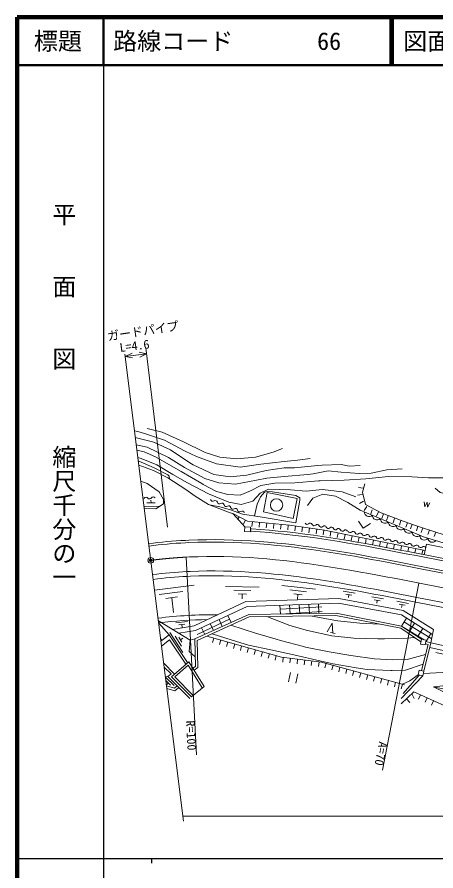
# Model space of a CAD drawing. Units: millimetres, scale not verified. Extents: x 40000 to 680000, y 20000 to 380000.
# Drawn here: x 40000 to 127190, y 202409 to 380000 of the extents above; entities that cross this region are included whole.
import ezdxf
from ezdxf.enums import TextEntityAlignment as Align

# ---------------------------------------------------------------- set-up
doc = ezdxf.new("R2010")
doc.units = ezdxf.units.MM
doc.header["$LTSCALE"] = 1000
doc.header["$PDMODE"] = 32
doc.header["$PDSIZE"] = 500
doc.linetypes.add('CHAIN', pattern=[18.5, 12, -1.5, 3.5, -1.5])
for name, color, linetype, lineweight in [('M-BGD', 7, 'Continuous', 13), ('M-BMK', 2, 'CHAIN', 13), ('M-STR-HTXT', 7, 'Continuous', 13), ('M-STR-STRC', 7, 'Continuous', 13), ('M-TTL', 2, 'Continuous', 140), ('M-TTL-BAND', 7, 'Continuous', 25), ('M-TTL-LINE', 7, 'Continuous', 50), ('M-TTL-TXT', 7, 'Continuous', 13)]:
    doc.layers.add(name, color=color, linetype=linetype, lineweight=lineweight)
doc.layers.add('M-OTRS', color=6, linetype='Continuous')
doc.styles.add('@ＭＳ ゴシック', font='')
doc.styles.add('ＭＳ ゴシック', font='')
doc.styles.get('@ＭＳ ゴシック').set_extended_font_data('@MS Gothic')
doc.styles.get('ＭＳ ゴシック').set_extended_font_data('MS Gothic')

msp = doc.modelspace()

# ---------------------------------------------------------------- linework, layer by layer
at = {"layer": 'M-BGD'}
for p, q in [((74652, 212783), (62438, 309892)), ((91521, 281176), (90646, 280184)), ((92061, 281093), (91300, 277072)), ((92033, 281333), (91521, 281176)), ((93145, 281270), (92033, 281333)), ((98272, 279867), (92061, 281093)), ((98038, 280497), (93145, 281270)), ((111850, 280679), (110859, 280544)), ((112027, 282002), (111039, 282156)), ((68761, 278993), (67012, 278960)), ((67886, 278976), (67876, 279548)), ((90646, 280184), (89973, 278671)), ((97504, 275692), (98272, 279867)), ((98888, 279508), (98030, 274801)), ((98867, 279990), (98038, 280497)), ((98888, 279508), (98867, 279990)), ((112140, 279325), (111269, 278834)), ((124768, 279197), (124859, 278157)), ((124859, 278157), (125357, 279075)), ((125357, 279075), (125447, 278035)), ((125447, 278035), (125943, 278953)), ((69650, 278259), (66424, 278199)), ((66479, 277766), (68868, 277711)), ((89973, 278671), (89451, 276264)), ((91300, 277072), (97504, 275692)), ((111452, 277436), (124615, 271918)), ((112816, 278197), (112223, 277392)), ((113902, 277508), (113673, 276697)), ((115224, 277093), (114836, 276171)), ((84888, 276751), (87418, 274002)), ((84888, 276751), (87952, 275125)), ((84888, 276751), (87952, 275125)), ((86213, 276048), (86030, 275703)), ((87538, 275345), (87069, 274461)), ((90628, 276046), (98030, 274801)), ((116281, 276651), (115895, 275729)), ((117252, 276244), (116892, 275312)), ((118596, 275733), (118268, 274789)), ((119896, 275287), (119585, 274336)), ((87363, 273004), (87418, 274002)), ((87418, 274002), (88616, 273935)), ((87952, 275125), (96723, 274291)), ((87952, 275125), (96723, 274291)), ((88561, 272937), (88616, 273935)), ((88979, 275027), (88884, 274032)), ((90472, 274885), (90377, 273890)), ((91965, 274743), (91871, 273748)), ((93459, 274601), (93364, 273606)), ((94952, 274459), (94857, 273464)), ((96445, 274317), (96350, 273322)), ((96723, 274291), (103979, 273280)), ((96723, 274291), (103979, 273280)), ((97932, 274122), (97794, 273132)), ((99418, 273915), (99280, 272925)), ((100903, 273708), (100765, 272718)), ((102389, 273501), (102251, 272511)), ((111090, 275153), (112060, 273676)), ((113538, 274646), (112060, 273676)), ((121255, 274841), (120942, 273891)), ((122244, 274514), (121922, 273568)), ((123451, 274104), (123132, 273156)), ((124454, 273767), (124140, 272817)), ((87363, 273004), (88561, 272937)), ((103875, 273294), (103737, 272304)), ((103979, 273280), (124945, 269056)), ((103979, 273280), (124945, 269056)), ((105346, 273004), (105149, 272024)), ((106817, 272708), (106619, 271728)), ((108287, 272412), (108090, 271431)), ((109758, 272115), (109560, 271135)), ((111228, 271819), (111031, 270839)), ((124615, 271918), (131595, 269718)), ((125827, 273315), (125521, 272363)), ((127138, 272896), (126838, 271942)), ((112699, 271523), (112501, 270543)), ((114169, 271227), (113971, 270246)), ((115639, 270930), (115442, 269950)), ((117110, 270634), (116912, 269654)), ((118580, 270338), (118391, 269396)), ((120051, 270042), (119864, 269114)), ((124770, 268160), (125208, 270400)), ((137787, 267815), (125208, 270400)), ((121521, 269746), (121337, 268829)), ((122992, 269449), (122809, 268543)), ((124462, 269153), (124281, 268255)), ((124832, 267638), (137277, 265206)), ((124928, 268129), (137373, 265697)), ((124448, 265675), (136078, 263403)), ((68615, 260783), (76889, 261852)), ((83405, 261598), (90403, 261441)), ((95134, 261808), (102092, 261045)), ((69579, 259899), (74538, 260540)), ((70947, 259068), (73426, 259388)), ((85138, 260809), (88637, 260730)), ((85996, 260039), (87745, 260000)), ((86871, 260020), (86849, 259033)), ((96792, 260871), (100271, 260490)), ((97580, 260030), (99320, 259840)), ((98450, 259935), (98342, 258954)), ((107898, 260563), (110366, 260160)), ((108435, 259969), (109668, 259767)), ((109052, 259868), (108956, 259281)), ((113822, 259420), (116284, 258990)), ((72186, 259228), (72579, 256190)), ((76838, 253367), (87653, 258420)), ((87653, 258420), (106969, 259095)), ((87892, 257427), (106894, 258092)), ((94836, 255846), (94731, 257667)), ((96838, 255879), (96730, 257736)), ((98839, 255911), (98730, 257806)), ((100841, 255944), (100729, 257876)), ((102842, 255976), (102728, 257946)), ((106894, 258092), (119990, 255657)), ((106969, 259095), (120362, 256605)), ((114351, 258820), (115583, 258605)), ((114967, 258713), (114865, 258127)), ((119017, 258519), (121468, 258026)), ((119532, 257906), (120757, 257659)), ((120144, 257782), (120027, 257200)), ((123010, 258315), (134640, 256042)), ((77002, 250660), (88218, 255739)), ((77134, 252402), (87892, 257427)), ((88218, 255739), (106397, 256034)), ((94770, 256844), (103470, 257346)), ((94836, 255846), (103541, 256349)), ((106397, 256034), (120056, 253350)), ((120362, 256605), (126682, 252603)), ((69418, 254397), (76065, 250386)), ((73022, 254032), (75509, 254290)), ((77485, 251555), (84236, 254747)), ((77510, 250341), (88330, 255240)), ((82717, 253248), (82034, 254691)), ((84539, 254073), (83846, 255538)), ((88330, 255240), (106352, 255533)), ((104581, 252130), (105574, 253967)), ((105574, 253967), (105756, 251887)), ((106352, 255533), (119860, 252879)), ((119990, 255657), (126476, 251550)), ((121061, 254979), (120056, 253350)), ((126303, 250667), (120532, 254231)), ((69479, 253916), (71637, 251499)), ((72315, 252649), (76838, 253367)), ((73643, 251847), (77134, 252402)), ((73695, 253599), (74939, 253728)), ((74317, 253664), (74378, 253072)), ((79072, 251597), (78410, 252998)), ((80895, 252422), (80222, 253845)), ((119860, 252879), (124060, 250051)), ((120056, 253350), (124164, 250584)), ((124707, 250478), (120056, 253350)), ((122751, 253909), (121716, 252232)), ((124441, 252838), (123376, 251114)), ((126682, 252603), (126143, 249849)), ((69876, 250752), (70076, 250504)), ((69944, 250217), (71637, 251499)), ((70076, 249167), (71730, 250461)), ((75500, 245726), (71637, 251499)), ((75120, 245395), (71730, 250461)), ((74531, 247852), (71776, 252025)), ((74259, 249171), (72882, 251257)), ((74332, 249968), (73643, 251011)), ((73988, 250489), (74484, 250817)), ((76065, 250386), (77002, 250660)), ((77142, 244956), (77002, 250660)), ((79527, 251254), (95023, 246887)), ((80971, 250847), (80700, 249885)), ((82415, 250440), (82143, 249478)), ((105266, 251988), (106245, 251785)), ((124164, 250584), (123972, 249602)), ((124164, 250584), (125146, 250392)), ((126131, 251768), (125127, 250143)), ((76065, 250386), (75824, 248065)), ((77648, 244707), (77510, 250341)), ((83858, 250034), (83587, 249071)), ((85302, 249627), (85031, 248664)), ((86746, 249220), (86475, 248257)), ((88190, 248813), (87918, 247850)), ((123972, 249602), (124954, 249411)), ((125541, 249503), (124180, 244076)), ((126143, 249849), (124671, 243980)), ((125146, 250392), (124954, 249411)), ((125002, 249658), (125541, 249503)), ((125098, 250151), (126143, 249849)), ((125357, 250076), (125113, 250227)), ((125900, 248879), (141263, 245530)), ((126143, 249849), (143681, 246026)), ((75824, 248065), (77094, 246910)), ((89633, 248406), (89362, 247443)), ((91077, 247999), (90806, 247036)), ((92521, 247592), (92250, 246630)), ((93965, 247185), (93693, 246223)), ((95023, 246887), (103388, 245847)), ((127162, 247829), (133984, 246261)), ((70510, 245715), (72740, 243326)), ((72133, 242798), (75737, 245932)), ((72863, 242771), (75623, 245170)), ((75623, 245170), (78557, 240477)), ((75737, 245932), (78944, 240801)), ((95420, 246837), (95297, 245845)), ((96909, 246652), (96785, 245660)), ((98397, 246467), (98274, 245475)), ((99886, 246282), (99762, 245290)), ((101374, 246097), (101251, 245105)), ((102863, 245912), (102740, 244920)), ((103388, 245847), (120653, 241132)), ((104325, 245591), (104061, 244626)), ((105772, 245196), (105508, 244231)), ((70626, 244790), (72076, 243411)), ((71402, 242825), (72076, 243411)), ((76597, 244555), (77142, 244956)), ((76894, 244152), (77648, 244707)), ((96940, 243702), (96534, 241744)), ((98409, 243398), (98003, 241440)), ((107219, 244801), (106955, 243836)), ((108666, 244405), (108402, 243441)), ((110113, 244010), (109849, 243046)), ((111560, 243615), (111296, 242650)), ((123690, 244172), (123498, 243190)), ((123690, 244172), (124671, 243980)), ((124671, 243980), (124479, 242998)), ((133611, 243958), (124569, 243460)), ((70882, 242759), (71402, 242825)), ((70919, 242706), (72721, 240973)), ((71023, 241913), (71924, 241046)), ((71402, 242825), (75944, 238239)), ((72133, 242798), (76299, 238590)), ((72863, 242771), (76684, 238912)), ((113007, 243220), (112743, 242255)), ((114454, 242825), (114190, 241860)), ((115901, 242430), (115637, 241465)), ((117348, 242035), (117084, 241070)), ((118795, 241639), (118531, 240675)), ((124479, 242998), (119924, 238238)), ((123717, 243148), (120368, 239343)), ((123498, 243190), (124479, 242998)), ((71473, 241479), (71061, 241051)), ((71115, 240905), (72739, 240443)), ((71183, 240366), (72846, 239893)), ((72739, 240443), (73315, 240893)), ((72846, 239893), (73623, 240499)), ((76299, 238590), (78944, 240801)), ((120242, 241244), (119978, 240280)), ((133933, 241472), (126668, 240667)), ((126668, 240667), (139329, 234439)), ((126668, 240667), (157356, 234047)), ((126773, 240615), (126806, 240637)), ((119980, 237148), (122599, 239670)), ((121060, 238188), (121754, 237468)), ((122140, 239229), (122667, 238268)), ((122599, 239670), (135589, 233802)), ((122599, 239670), (131446, 235674)), ((123966, 239053), (123554, 238142)), ((125333, 238435), (124921, 237524)), ((126700, 237818), (126288, 236907))]:
    msp.add_line(p, q, dxfattribs=at)
for points in [[(64444, 293945), (65104, 293795), (66534, 293421), (70690, 291986), (74995, 289748), (77318, 288607), (81529, 287089), (86431, 286393), (86450, 286393), (90727, 287016), (95605, 287544), (98354, 287844), (101041, 288181)], [(67101, 294420), (70207, 293633), (74664, 291657), (79028, 289492), (79146, 289448), (82182, 288496), (85725, 288086), (89597, 288437), (93311, 289488), (95238, 290238)], [(64617, 292571), (68209, 291640), (68751, 291453), (71949, 289983), (75975, 287266), (76687, 286847), (80968, 284884), (84327, 284390), (87813, 284746), (91862, 285695), (95597, 286214), (97729, 286276), (102612, 286749), (103538, 286814), (107438, 286916), (109147, 286611), (111452, 286756)], [(64806, 291064), (67058, 290567), (71540, 288426), (71547, 288422), (74878, 286296), (79085, 284060), (82010, 283096), (85436, 282817), (89833, 283667), (91974, 284122), (95632, 284442), (100513, 284877), (101602, 285020), (104737, 285592), (107446, 285319), (111181, 285080), (113711, 285159), (116964, 285851), (120166, 286050)], [(64950, 289923), (66447, 289572), (68832, 288542), (73075, 286116), (74156, 285474), (78432, 282962), (78704, 282808), (81515, 281292), (83904, 280693), (86409, 280533), (88609, 281443), (90732, 282560), (93660, 283055), (97839, 283133), (102775, 283531), (103098, 283553), (108066, 283711), (112595, 283935), (117286, 284472), (122192, 284367), (125634, 284199), (130630, 284193)], [(110522, 280232), (107663, 281255), (103559, 281728), (100204, 281398), (96915, 281648), (92363, 281782), (90630, 280956), (89098, 279280), (86652, 278655), (84047, 279086), (79827, 280822), (75474, 283132), (72433, 284891), (69111, 286845), (65802, 288213), (65137, 288430)], [(65233, 287674), (68572, 286238), (71356, 284764), (71688, 284496), (71749, 283957)], [(65341, 286813), (68401, 285679), (71374, 284202), (75124, 281755), (77090, 280325), (79866, 278644), (84392, 276905), (84888, 276751)], [(68868, 277711), (70482, 278754), (70497, 279677), (69580, 281279), (67103, 282965), (65763, 283453)], [(112416, 282926), (111880, 281205), (112525, 278594), (115762, 276882), (120337, 275141), (122911, 274288), (127580, 272756), (130352, 271886), (134069, 270757), (135871, 270632), (136898, 271584), (138065, 273458), (140038, 277873), (140452, 280055), (140413, 280790), (139819, 281392), (138736, 281712), (135344, 281137), (132906, 280620), (129567, 280760), (128061, 281120), (127010, 281987)], [(111452, 277436), (108834, 279019), (106312, 280367), (103666, 280771), (101584, 279909), (100442, 278386)], [(80027, 278582), (82194, 278137), (84410, 277503), (86936, 276596), (90628, 276046)], [(124927, 268129), (123169, 268472), (121408, 268815), (119642, 269157), (117871, 269495), (116096, 269830), (114316, 270160), (112531, 270483), (110740, 270799), (108944, 271106), (107142, 271403), (105335, 271689), (103522, 271963), (101702, 272223), (99877, 272468), (98046, 272697), (96208, 272908), (94365, 273101), (92515, 273273), (90660, 273424), (88799, 273552), (88596, 273564)], [(124831, 267638), (123074, 267982), (121313, 268324), (119547, 268666), (117778, 269004), (116004, 269338), (114226, 269668), (112443, 269991), (110655, 270306), (108861, 270613), (107063, 270910), (105259, 271195), (103449, 271468), (101634, 271728), (99813, 271972), (97986, 272200), (96154, 272411), (94315, 272603), (92472, 272775), (90623, 272926), (88768, 273053), (88568, 273065)], [(124448, 265675), (122691, 266019), (120932, 266361), (119170, 266702), (117405, 267039), (115637, 267372), (113866, 267700), (112091, 268022), (110312, 268336), (108530, 268640), (106744, 268935), (104953, 269219), (103158, 269489), (101359, 269747), (99556, 269989), (97748, 270215), (95935, 270423), (94119, 270613), (92298, 270783), (90473, 270931), (88644, 271057), (86811, 271159), (84974, 271237), (83135, 271288), (81293, 271311), (79448, 271305), (77601, 271270), (75762, 271203), (75040, 271168)], [(123010, 258315), (121256, 258657), (119504, 258998), (117754, 259336), (116006, 259671), (114259, 260000), (112515, 260323), (110771, 260639), (109029, 260946), (107287, 261244), (105547, 261531), (103807, 261807), (102068, 262069), (100330, 262317), (98592, 262551), (96854, 262768), (95117, 262968), (93381, 263149), (91645, 263311), (89911, 263452), (88177, 263572), (86444, 263668), (84713, 263741), (82984, 263789), (81256, 263811), (79532, 263806), (77810, 263772), (76080, 263709), (75404, 263677)], [(91977, 255300), (96781, 253468), (100454, 252421), (105528, 251312), (110107, 250824), (115078, 250712), (116506, 250714), (121215, 250822), (122750, 250933)], [(101050, 255447), (105910, 254578), (106748, 254458), (111356, 253972), (115382, 253759)], [(84480, 253497), (89648, 251842), (93942, 250578), (94823, 250336), (99601, 249075), (100063, 248973), (104940, 247957), (109474, 247195), (114378, 246543), (118232, 246298), (121212, 246381), (125028, 247457)], [(80618, 251748), (84773, 250437), (88146, 249380), (92823, 248375), (97629, 247355), (98499, 247165), (103271, 246045), (105791, 245505), (110606, 244626), (112844, 244326), (117796, 244065), (118057, 244061), (120849, 244130), (124511, 245395)], [(120232, 241247), (121728, 241918), (123498, 243190)]]:
    msp.add_lwpolyline(points, dxfattribs=at)
for centre, radius in [((94017, 278515), 1294), ((67832, 267009), 600)]:
    msp.add_circle(centre, radius, dxfattribs=at)
for centre, radius, start, end in [((66087, 280181), 452, 288.28429, 328.1711), ((66855, 279704), 452, 35.88115, 148.1711), ((67586, 280234), 452, 215.88115, 328.1711), ((68354, 279757), 452, 35.88115, 148.1711), ((80737, 279739), 452, 192.38711, 304.67706), ((81251, 278997), 452, 12.38711, 124.67706), ((82133, 279190), 452, 192.38711, 304.67706), ((82647, 278448), 452, 12.38711, 124.67706), ((83529, 278641), 452, 192.38711, 304.67706), ((84043, 277899), 452, 12.38711, 124.67706), ((84925, 278092), 452, 192.38711, 304.67706), ((85439, 277350), 452, 12.38711, 124.67706), ((86321, 277543), 452, 192.38711, 304.67706), ((86834, 276801), 452, 12.38711, 124.67706), ((113257, 277086), 975, 179.87608, 314.63635), ((114917, 276390), 975, 179.87608, 314.63635), ((116577, 275694), 975, 179.87608, 314.63635), ((100366, 274934), 452, 203.02545, 315.3154), ((101008, 274299), 452, 23.02545, 135.3154), ((101839, 274652), 452, 203.02545, 315.3154), ((102482, 274017), 452, 23.02545, 135.3154), ((103313, 274370), 452, 203.02545, 315.3154), ((103955, 273735), 452, 23.02545, 135.3154), ((104786, 274088), 452, 203.02545, 315.3154), ((105428, 273453), 452, 23.02545, 135.3154), ((106259, 273806), 452, 203.02545, 315.3154), ((106901, 273171), 452, 23.02545, 135.3154), ((118237, 274998), 975, 179.87608, 314.63635), ((119897, 274302), 975, 179.87608, 314.63635), ((121557, 273606), 975, 179.87608, 314.63635), ((107733, 273525), 452, 203.02545, 315.3154), ((108375, 272889), 452, 23.02545, 135.3154), ((109333, 273208), 452, 201.85782, 314.14777), ((109962, 272560), 452, 21.85782, 134.14777), ((110800, 272896), 452, 201.85782, 314.14777), ((111430, 272248), 452, 21.85782, 134.14777), ((112268, 272584), 452, 201.85782, 314.14777), ((112897, 271936), 452, 21.85782, 134.14777), ((113735, 272273), 452, 201.85782, 314.14777), ((114364, 271624), 452, 21.85782, 134.14777), ((115202, 271961), 452, 201.85782, 314.14777), ((115831, 271313), 452, 21.85782, 134.14777), ((123217, 272910), 975, 179.87608, 314.63635), ((124743, 272085), 851, 171.11886, 329.04821), ((80466, 167810), 103500, 93.01265, 97.2552), ((116669, 271649), 452, 201.85782, 314.14777), ((117298, 271001), 452, 21.85782, 134.14777), ((118137, 271337), 452, 201.85782, 314.14777), ((118766, 270689), 452, 21.85782, 134.14777), ((119604, 271025), 452, 201.85782, 314.14777), ((120233, 270377), 452, 21.85782, 134.14777), ((121071, 270714), 452, 201.85782, 314.14777), ((121700, 270065), 452, 21.85782, 134.14777), ((122538, 270402), 452, 201.85782, 314.14777), ((123167, 269754), 452, 21.85782, 134.14777), ((126444, 271734), 975, 185.1309, 319.89117), ((124006, 270090), 452, 201.85782, 314.14777), ((124635, 269442), 452, 21.85782, 134.14777), ((80466, 167810), 96000, 93.01265, 97.26195), ((80466, 167810), 87873, 89.14511, 97.27056), ((80466, 167810), 86864, 90.52269, 97.27174)]:
    msp.add_arc(centre, radius, start, end, dxfattribs=at)
at = {"layer": 'M-BMK'}
msp.add_line((123777, 262240), (135407, 259968), dxfattribs=at)
msp.add_lwpolyline([(123777, 262240), (122021, 262583), (120265, 262925), (118509, 263265), (116752, 263601), (114994, 263932), (113235, 264258), (111475, 264576), (109713, 264887), (107950, 265189), (106185, 265480), (104418, 265760), (102649, 266027), (100879, 266280), (99106, 266518), (97331, 266739), (95554, 266944), (93774, 267130), (91993, 267296), (90210, 267441), (88426, 267564), (86640, 267664), (84853, 267739), (83064, 267788), (81276, 267811), (79487, 267805), (77698, 267771), (75911, 267706), (75210, 267672)], dxfattribs=at)
msp.add_arc((80466, 167810), 100000, 93.01265, 97.25822, dxfattribs=at)
at = {"layer": 'M-OTRS'}
msp.add_point((67832, 267009), dxfattribs=at)
at = {"layer": 'M-STR-HTXT'}
for p, q in [((71348, 273908), (66816, 311230)), ((62499, 309404), (63925, 310087)), ((62499, 309404), (66970, 309966)), ((62499, 309404), (64050, 309095)), ((66970, 309966), (65419, 310275)), ((66970, 309966), (65544, 309283)), ((75210, 267672), (77373, 226568)), ((123654, 262264), (116048, 223343)), ((74528, 213772), (221045, 213772))]:
    msp.add_line(p, q, dxfattribs=at)
at = {"layer": 'M-STR-STRC'}
for p, q in [((124352, 265185), (135982, 262912)), ((123201, 259296), (134832, 257023))]:
    msp.add_line(p, q, dxfattribs=at)
for points in [[(124352, 265185), (122595, 265528), (120837, 265870), (119075, 266211), (117312, 266548), (115545, 266881), (113776, 267209), (112003, 267530), (110227, 267843), (108447, 268147), (106664, 268442), (104877, 268724), (103086, 268995), (101290, 269251), (99491, 269493), (97688, 269718), (95881, 269926), (94070, 270115), (92254, 270284), (90435, 270433), (88613, 270558), (86786, 270660), (84957, 270737), (83125, 270788), (81290, 270811), (79453, 270805), (77615, 270770), (75784, 270703), (75065, 270668)], [(123202, 259296), (121447, 259639), (119694, 259980), (117943, 260318), (116192, 260653), (114443, 260983), (112695, 261307), (110947, 261623), (109200, 261931), (107453, 262230), (105706, 262518), (103960, 262795), (102213, 263058), (100467, 263308), (98720, 263543), (96973, 263761), (95226, 263962), (93479, 264144), (91732, 264307), (89986, 264449), (88239, 264570), (86493, 264667), (84748, 264741), (83004, 264789), (81261, 264811), (79520, 264806), (77782, 264772), (76038, 264709), (75356, 264675)]]:
    msp.add_lwpolyline(points, dxfattribs=at)
for radius, end in [(103000, 97.25562), (97000, 97.26099)]:
    msp.add_arc((80466, 167810), radius, 93.01265, end, dxfattribs=at)
at = {"layer": 'M-TTL'}
for p, q in [((40000, 380000), (40000, 20000)), ((680000, 380000), (40000, 380000))]:
    msp.add_line(p, q, dxfattribs=at)
at = {"layer": 'M-TTL-BAND'}
for p, q in [((58000, 370000), (58000, 20000)), ((40000, 205000), (579000, 205000)), ((68000, 205000), (68000, 204000))]:
    msp.add_line(p, q, dxfattribs=at)
at = {"layer": 'M-TTL-LINE'}
for p, q in [((58000, 380000), (58000, 370000)), ((117750, 380000), (117750, 370000)), ((118250, 380000), (118250, 370000)), ((40000, 370000), (680000, 370000))]:
    msp.add_line(p, q, dxfattribs=at)

# ---------------------------------------------------------------- texts
at = {"layer": 'M-STR-HTXT', "style": 'ＭＳ ゴシック'}
for s, rotation, p in [('ガードパイプ', 8.591, (66419, 313246)), ('L=4.6', 7.151, (64628, 310175))]:
    msp.add_text(s, height=1833, rotation=rotation, dxfattribs=at).set_placement(p, align=Align.BOTTOM_CENTER)
for s, rotation, p in [('R=100', 273.013, (77323, 227522)), ('A=70', 258.942, (116208, 224160))]:
    msp.add_text(s, height=1833, rotation=rotation, dxfattribs=at).set_placement(p, align=Align.TOP_RIGHT)
at = {"layer": 'M-TTL-BAND', "style": '@ＭＳ ゴシック'}
for s, p in [('平\u3000\u3000面\u3000\u3000図', (49777, 306475)), ('縮尺千分の一', (49777, 261030))]:
    msp.add_text(s, height=3666, rotation=270, dxfattribs=at).set_placement(p, align=Align.MIDDLE_RIGHT)
at = {"layer": 'M-TTL-TXT', "style": 'ＭＳ ゴシック'}
msp.add_text('標題', height=3666, dxfattribs=at).set_placement((48500, 375000), align=Align.MIDDLE_CENTER)
for s, p in [('路線コード       66', (60000, 375000)), ('図面コード      47-0', (120380, 375000))]:
    msp.add_text(s, height=3666, dxfattribs=at).set_placement(p, align=Align.MIDDLE_LEFT)

doc.saveas('drawing.dxf')
